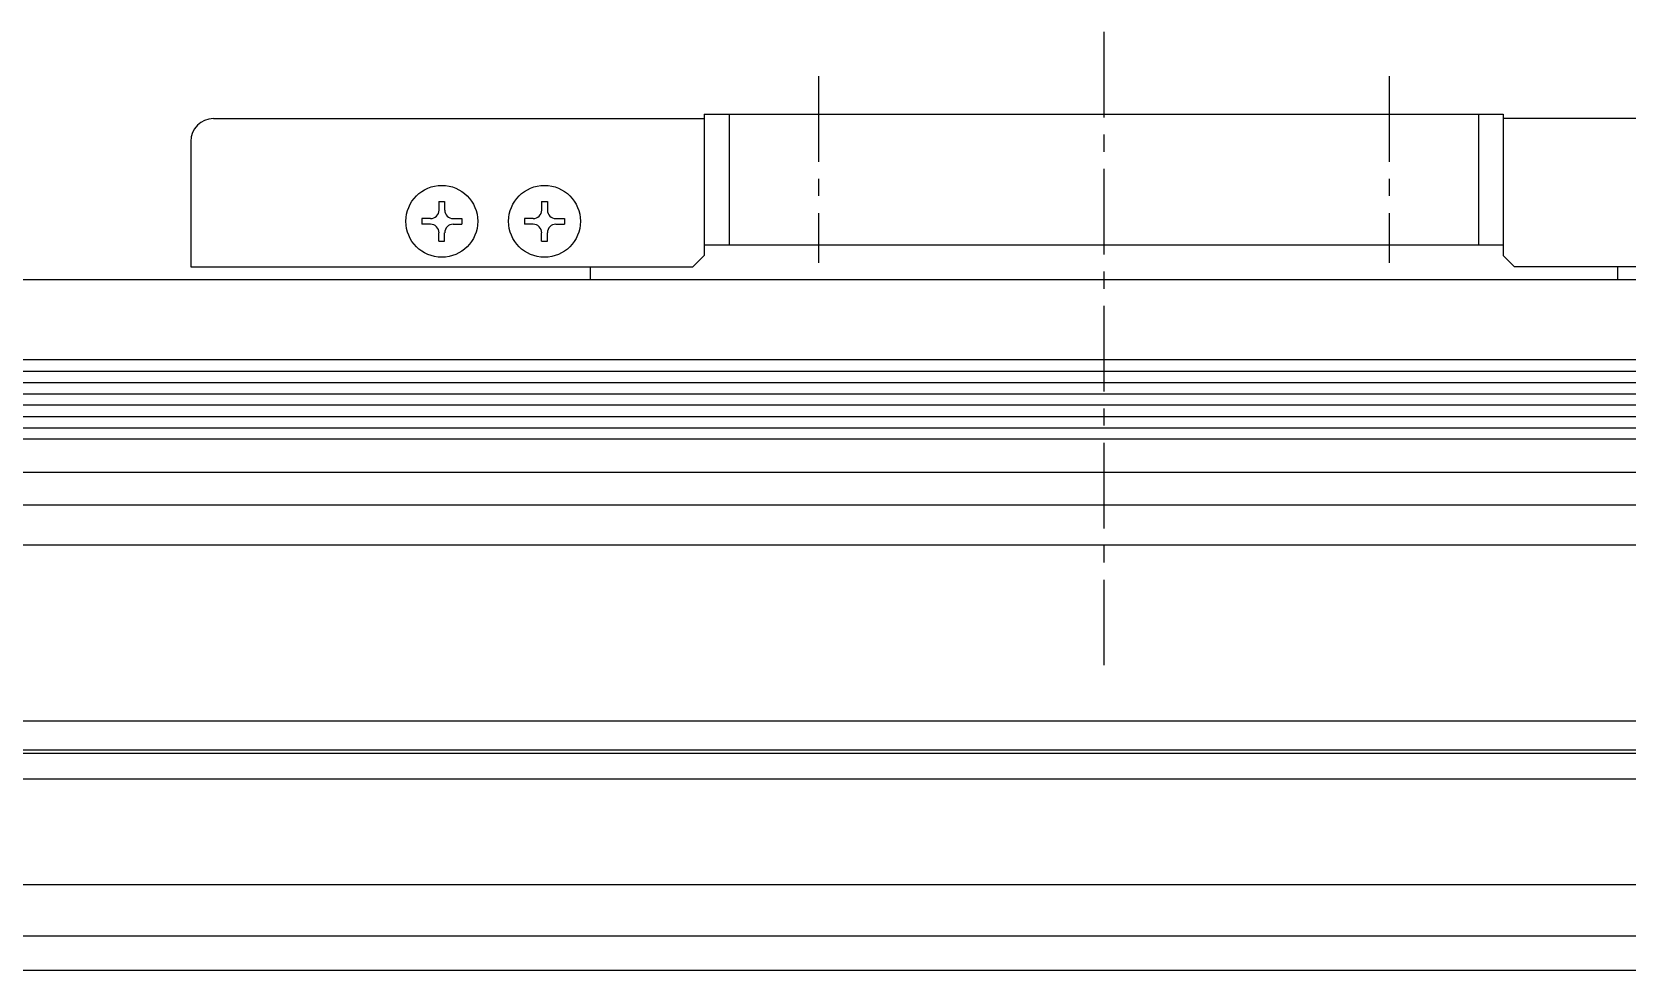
# Model space of a CAD drawing. Extents: x -649 to 158, y -52 to 438.
# Drawn here: x -364.9 to -225.1, y 155.8 to 238 of the extents above; entities that cross this region are included whole.
import ezdxf

# ---------------------------------------------------------------- set-up
doc = ezdxf.new("R2010")
doc.units = 0
doc.linetypes.add('CENTER', pattern=[12, 7.5, -1.5, 1.5, -1.5])
doc.linetypes.add('CONTINOUS', pattern=[0])
doc.layers.get('0').update_dxf_attribs({"linetype": 'CONTINUOUS'})
doc.layers.add('CENTER', color=1, linetype='CENTER')

msp = doc.modelspace()

# ---------------------------------------------------------------- linework, layer by layer
at = {"color": 7, "linetype": 'CONTINOUS'}
for p, q in [((-305.96, 230.85), (-235.96, 230.85)), ((-305.96, 230.85), (-305.96, 218.45)), ((-303.78, 230.85), (-303.78, 219.38)), ((-238.14, 230.85), (-238.14, 219.38)), ((-235.96, 230.85), (-235.96, 218.45)), ((-348.96, 230.45), (-305.96, 230.45)), ((-192.96, 230.45), (-235.96, 230.45)), ((-350.96, 228.45), (-350.96, 217.45)), ((-329.21, 223.2), (-328.71, 223.2)), ((-329.21, 223.2), (-329.21, 222.44)), ((-328.71, 223.2), (-328.71, 222.44)), ((-320.21, 223.2), (-319.71, 223.2)), ((-320.21, 223.2), (-320.21, 222.44)), ((-319.71, 223.2), (-319.71, 222.44)), ((-329.95, 221.7), (-330.71, 221.7)), ((-330.71, 221.7), (-330.71, 221.2)), ((-329.95, 221.2), (-330.71, 221.2)), ((-327.96, 221.7), (-327.21, 221.7)), ((-327.96, 221.2), (-327.21, 221.2)), ((-327.21, 221.7), (-327.21, 221.2)), ((-320.95, 221.7), (-321.71, 221.7)), ((-321.71, 221.7), (-321.71, 221.2)), ((-320.95, 221.2), (-321.71, 221.2)), ((-318.96, 221.7), (-318.21, 221.7)), ((-318.96, 221.2), (-318.21, 221.2)), ((-318.21, 221.7), (-318.21, 221.2)), ((-329.21, 219.7), (-329.21, 220.45)), ((-329.21, 219.7), (-328.71, 219.7)), ((-328.71, 219.7), (-328.71, 220.45)), ((-320.21, 219.7), (-320.21, 220.45)), ((-320.21, 219.7), (-319.71, 219.7)), ((-319.71, 219.7), (-319.71, 220.45)), ((-306.96, 217.45), (-305.96, 218.45)), ((-305.96, 219.38), (-235.96, 219.38)), ((-303.78, 219.4), (-238.14, 219.4)), ((-234.96, 217.45), (-235.96, 218.45)), ((-350.96, 217.45), (-306.96, 217.45)), ((-315.96, 217.45), (-315.96, 216.35)), ((-190.96, 217.45), (-234.96, 217.45)), ((-225.96, 217.45), (-225.96, 216.35)), ((-471.96, 216.35), (144.04, 216.35)), ((-470.96, 209.33), (143.04, 209.33)), ((-470.96, 208.33), (143.04, 208.33)), ((-470.96, 207.34), (143.04, 207.34)), ((-470.96, 206.35), (143.04, 206.35)), ((-470.96, 205.36), (143.04, 205.36)), ((-470.96, 204.36), (143.04, 204.36)), ((-470.96, 203.37), (143.04, 203.37)), ((-470.96, 202.38), (143.04, 202.38)), ((-471.96, 199.46), (144.04, 199.46)), ((-470.96, 196.6), (143.04, 196.6)), ((-470.96, 193.1), (143.04, 193.1)), ((-473.96, 177.68), (143.04, 177.68)), ((-470.96, 175.15), (143.04, 175.15)), ((-470.96, 174.85), (143.04, 174.85)), ((-473.96, 172.61), (143.04, 172.61)), ((-471.96, 163.35), (144.04, 163.35)), ((-471.96, 158.85), (144.04, 158.85)), ((-470.96, 155.85), (143.04, 155.85))]:
    msp.add_line(p, q, dxfattribs=at)
for centre in [(-328.96, 221.45), (-319.96, 221.45)]:
    msp.add_circle(centre, 3.15, dxfattribs=at)
for centre, radius, start, end in [((-348.96, 228.45), 2, 90, 180), ((-329.95, 222.44), 0.748, 270, 0), ((-327.96, 222.44), 0.748, 180, 270), ((-320.95, 222.44), 0.748, 270, 0), ((-318.96, 222.44), 0.748, 180, 270), ((-329.95, 220.45), 0.748, 0, 90.0001), ((-327.96, 220.45), 0.748, 90, 180), ((-320.95, 220.45), 0.748, 0, 90.0001), ((-318.96, 220.45), 0.748, 90, 180)]:
    msp.add_arc(centre, radius, start, end, dxfattribs=at)
at = {"layer": 'CENTER', "color": 1, "linetype": 'CENTER'}
for p, q in [((-270.96, 238.05), (-270.96, 181.47)), ((-295.96, 234.17), (-295.96, 217.82)), ((-245.96, 234.17), (-245.96, 217.82))]:
    msp.add_line(p, q, dxfattribs=at)

doc.saveas('drawing.dxf')
